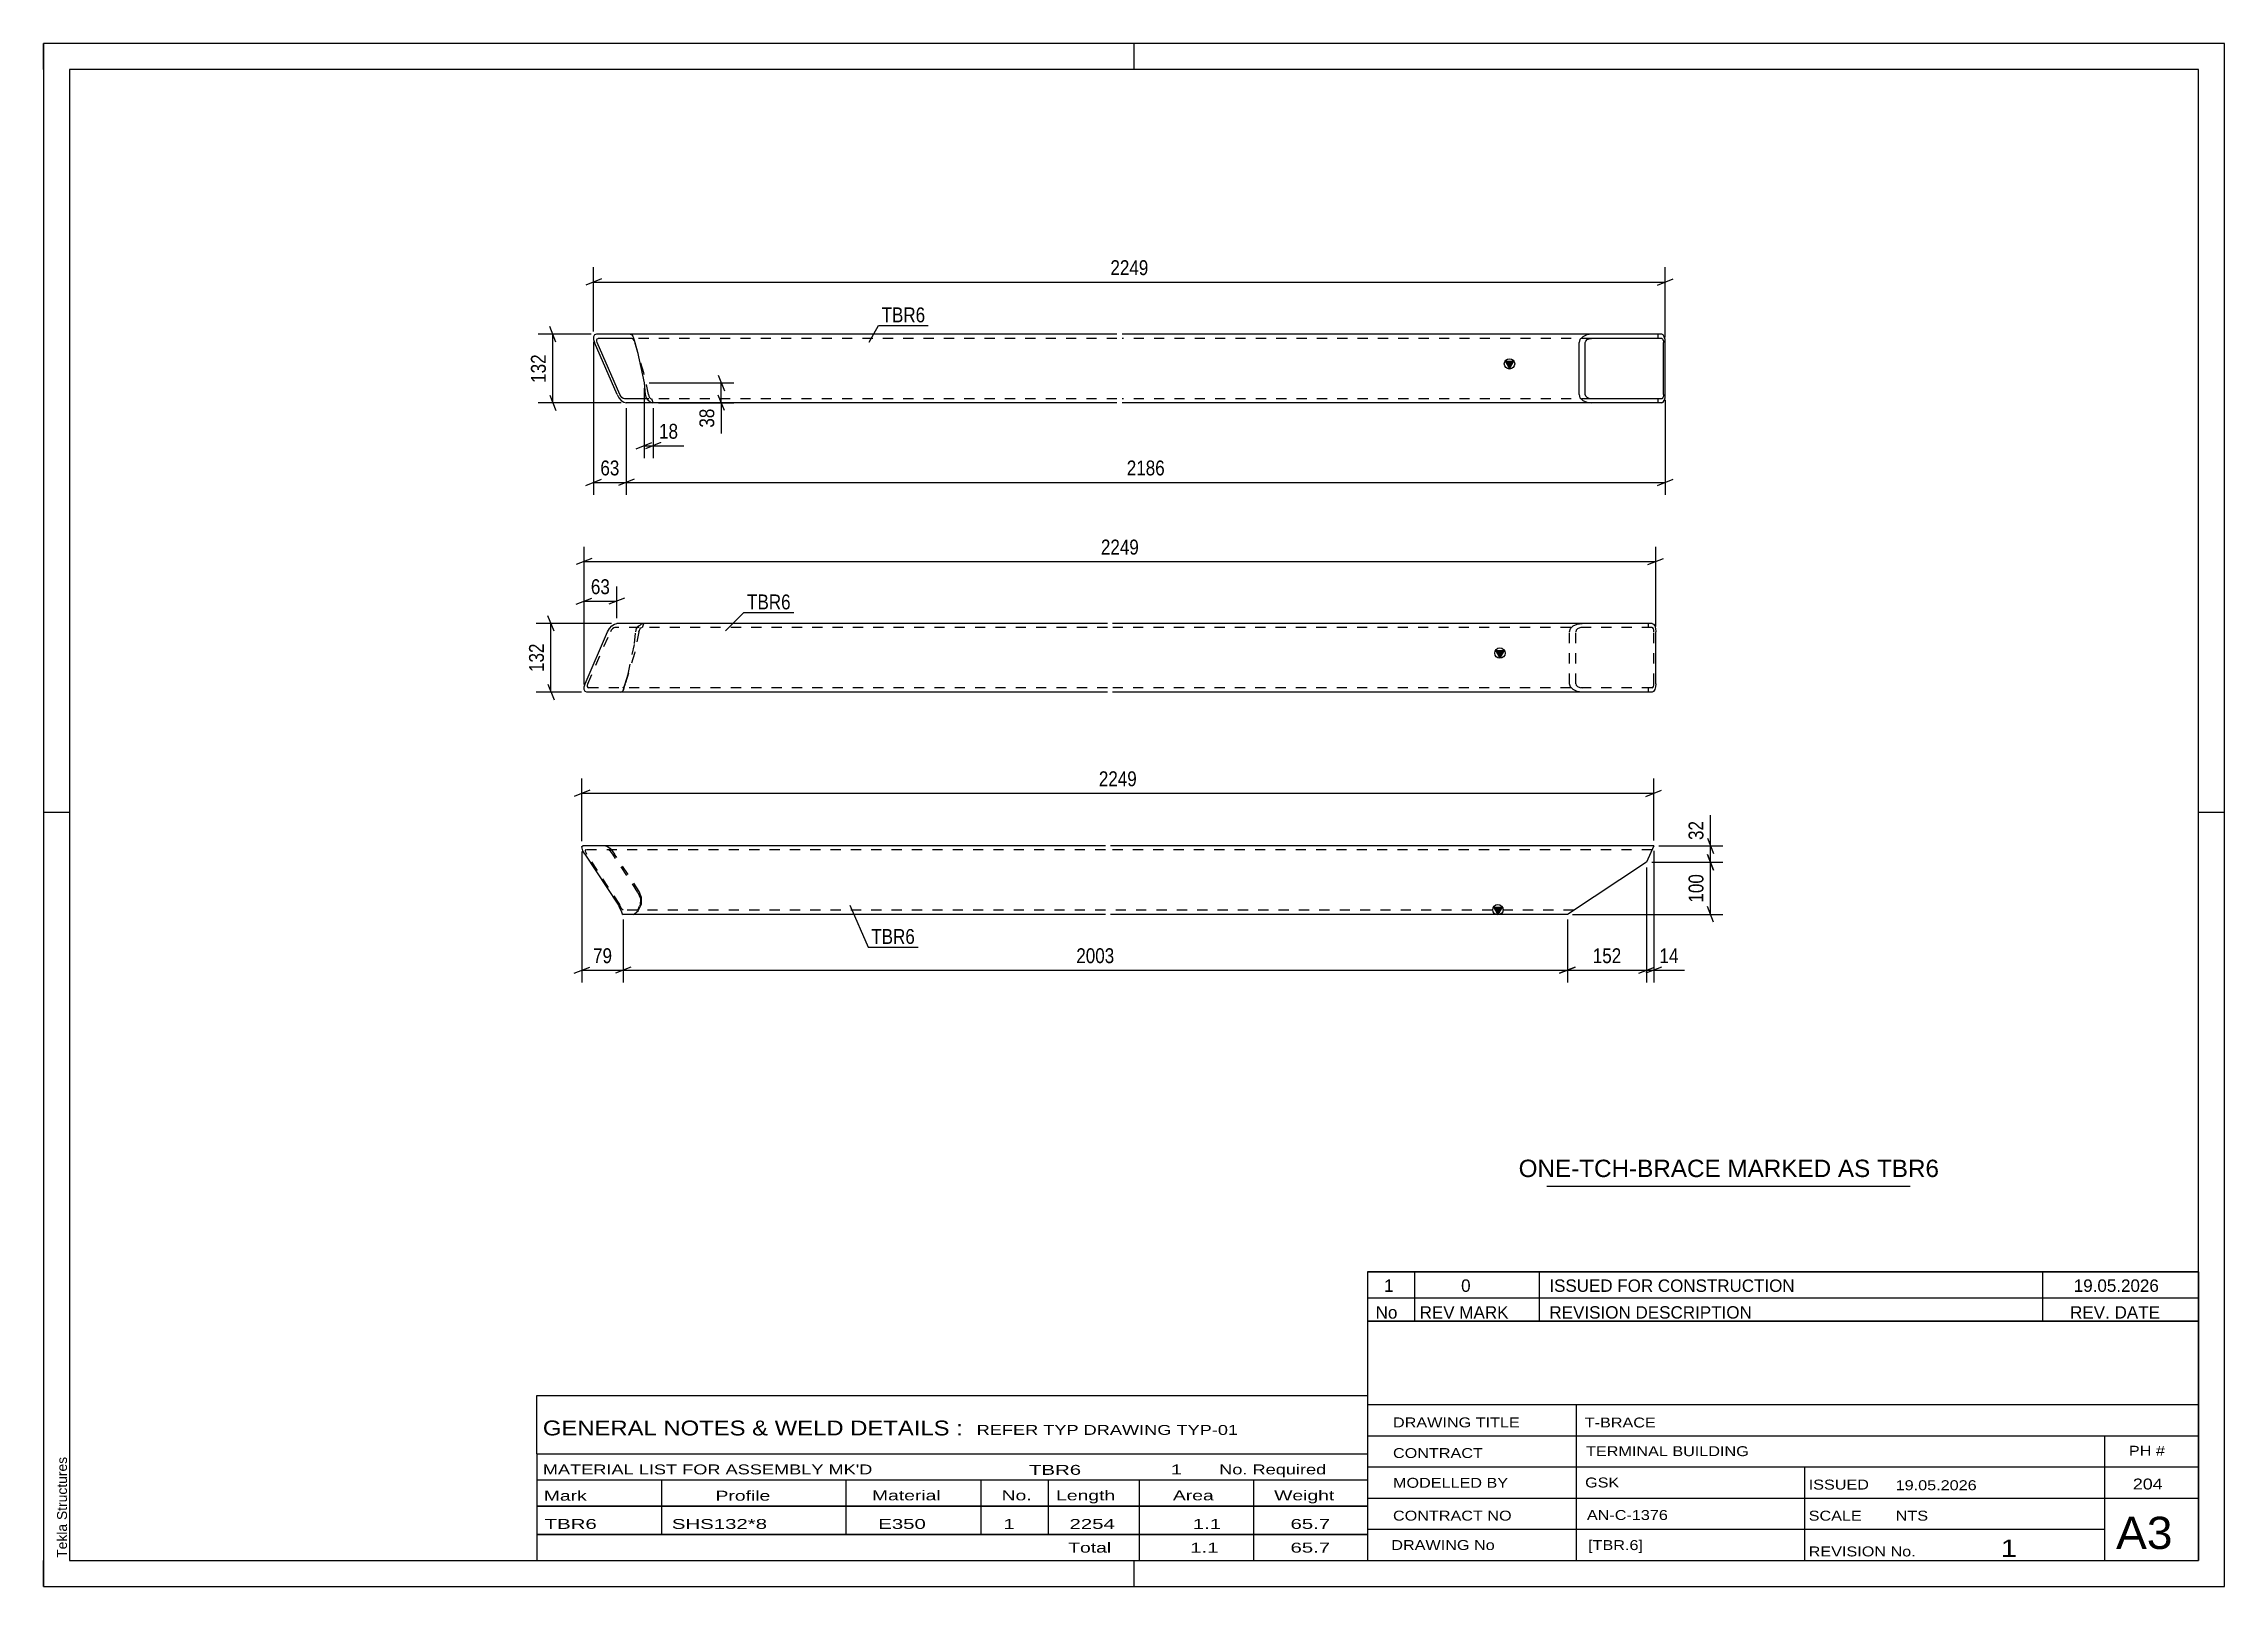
# Model space of a CAD drawing. Header units: millimetres. Extents: x 0 to 420, y 0 to 297.
import ezdxf

# ---------------------------------------------------------------- set-up
doc = ezdxf.new("R2010")
doc.units = ezdxf.units.MM
doc.linetypes.add('DXK_LINE_DOT2', pattern=[3.9198, 1.9599, -1.9599])
doc.styles.add('Arial', font='ARIAL.TTF', dxfattribs={"height": 0.2})
doc.styles.add('Arial Narrow', font='ARIALN.TTF', dxfattribs={"height": 0.2})

# ---------------------------------------------------------------- blocks, each defined once
blk = doc.blocks.new('Unknown-491738570-2503')
at = {"color": 7, "linetype": 'Continuous'}
for p, q in [((255, 51.05), (255, 5)), ((255, 51.05), (415, 51.05)), ((415, 51), (415, 5)), ((255, 35), (415, 35)), ((295.14, 35), (295.14, 5)), ((255, 29), (415, 29)), ((397, 5.05), (397, 28.9)), ((255, 23), (415, 23)), ((339.14, 23), (339.14, 5)), ((255, 17), (415, 17)), ((255, 11), (397, 11)), ((255, 5), (415, 5))]:
    blk.add_line(p, q, dxfattribs=at)
at = {"color": 7, "style": 'Arial Narrow'}
for s, height, width, p in [('DRAWING TITLE', 1.9089, 1.425378, (259.88, 30.61)), ('T-BRACE', 1.909, 1.425378, (296.81, 30.59)), ('CONTRACT', 1.909, 1.425378, (259.88, 24.71)), ('TERMINAL BUILDING', 1.9089, 1.425378, (297.06, 25.07)), ('MODELLED BY', 1.9089, 1.425378, (259.88, 18.98)), ('GSK', 1.909, 1.425378, (296.88, 19.04)), ('ISSUED', 1.909, 1.425378, (339.94, 18.64)), ('19.05.2026', 1.909, 1.425378, (356.69, 18.52)), ('CONTRACT NO', 1.9089, 1.425378, (259.88, 12.66)), ('AN-C-1376', 1.909, 1.425378, (297.23, 12.78)), ('SCALE', 1.909, 1.425378, (339.94, 12.65)), ('A3', 6.204, 1.25, (399.14, 7.2)), ('DRAWING No', 1.909, 1.425378, (259.56, 7)), ('[TBR.6]', 1.909, 1.425378, (297.46, 6.99)), ('1', 3.34, 1.5, (376.91, 5.68)), ('REVISION No.', 1.9089, 1.425378, (339.94, 5.77))]:
    blk.add_text(s, height=height, dxfattribs=dict(at, width=width)).set_placement(p)
at = {"color": 7, "linetype": 'Continuous', "style": 'Arial Narrow'}
for s, height, width, p in [('PH #', 1.909, 1.43, (401.6, 25.15)), ('204', 2.1, 1.43, (402.37, 18.65)), ('NTS', 1.909, 1.425378, (356.7, 12.65))]:
    blk.add_text(s, height=height, dxfattribs=dict(at, width=width)).set_placement(p)
blk = doc.blocks.new('Unknown-491738570-1379')
at = {"color": 5, "linetype": 'Continuous'}
for p, q in [((420, 297), (0, 297)), ((0, 297), (0, 0)), ((0, 292), (0, 297)), ((210, 292), (210, 297)), ((420, 0), (420, 297)), ((415, 292), (5, 292)), ((5, 292), (5, 5)), ((415, 5), (415, 292)), ((5, 149), (0, 149)), ((420, 149), (415, 149)), ((0, 0), (0, 5)), ((5, 5), (415, 5)), ((210, 0), (210, 5)), ((0, 0), (420, 0))]:
    blk.add_line(p, q, dxfattribs=at)
at = {"color": 174, "linetype": 'Continuous', "style": 'Arial'}
blk.add_text('Tekla Structures', height=1.9102, rotation=90, dxfattribs=at).set_placement((4.5, 5.5))
blk = doc.blocks.new('Unknown-491738570-2504')
at = {"color": 7, "linetype": 'Continuous'}
for p, q in [((95, 36.75), (255, 36.75)), ((95, 25.5), (95, 36.75)), ((255, 36.75), (255, 25.5)), ((95, 25.5), (255, 25.5)), ((95, 25.5), (95, 20.5)), ((255, 25.5), (255, 20.5)), ((95, 20.5), (255, 20.5)), ((95, 20.5), (95, 15.5)), ((119, 20.5), (119, 15.5)), ((154.5, 20.5), (154.5, 15.5)), ((180.5, 20.5), (180.5, 15.5)), ((193.5, 20.5), (193.5, 15.5)), ((211, 20.5), (211, 15.5)), ((233, 20.5), (233, 15.5)), ((255, 20.5), (255, 15.5)), ((95, 15.5), (255, 15.5)), ((95, 15.45), (95, 10.05)), ((95, 15.45), (255, 15.45)), ((119, 15.5), (119, 10)), ((154.5, 15.5), (154.5, 10)), ((180.5, 15.5), (180.5, 10)), ((193.5, 15.5), (193.5, 10)), ((211, 15.5), (211, 10)), ((233, 15.5), (233, 10)), ((255, 15.45), (255, 10.05)), ((95, 10.05), (255, 10.05)), ((95, 10), (255, 10)), ((95, 10), (95, 5)), ((211, 10), (211, 5)), ((233, 10), (233, 5)), ((255, 10), (255, 5)), ((95, 5), (255, 5))]:
    blk.add_line(p, q, dxfattribs=at)
at = {"color": 7, "style": 'Arial Narrow'}
for s, height, width, p in [('GENERAL NOTES & WELD DETAILS :', 2.8633, 1.4, (96.15, 29.06)), ('REFER TYP DRAWING TYP-01', 1.9089, 1.6, (179.7, 29.16)), ("MATERIAL LIST FOR ASSEMBLY MK'D", 1.9089, 1.6, (96.15, 21.56)), ('TBR6', 1.909, 1.794707, (189.78, 21.47)), ('1', 1.91, 1.794707, (217.08, 21.56)), ('No. Required', 1.9089, 1.6, (226.41, 21.56)), ('Mark', 1.909, 1.7, (96.34, 16.5)), ('Profile', 1.909, 1.7, (129.41, 16.5)), ('Material', 1.909, 1.7, (159.54, 16.56)), ('No.', 1.909, 1.7, (184.5, 16.56)), ('Length', 1.909, 1.7, (195, 16.56)), ('Area', 1.909, 1.7, (217.5, 16.56)), ('Weight', 1.909, 1.7, (237, 16.56))]:
    blk.add_text(s, height=height, dxfattribs=dict(at, width=width)).set_placement(p)
at = {"color": 7, "linetype": 'Continuous', "style": 'Arial Narrow'}
for s, height, width, p in [('TBR6', 1.909, 1.794707, (96.5, 11.06)), ('SHS132*8', 1.909, 1.794707, (121, 11.06)), ('E350', 1.909, 1.794707, (160.74, 11.06)), ('1', 1.91, 1.794707, (184.86, 11.06)), ('2254', 1.909, 1.794707, (197.58, 11.06)), ('1.1', 1.909, 1.794707, (221.32, 11.06)), ('65.7', 1.909, 1.794707, (240.14, 11.06)), ('Total', 1.909, 1.7, (197.33, 6.5)), ('1.1', 1.909, 1.794707, (220.83, 6.5)), ('65.7', 1.909, 1.794707, (240.14, 6.5))]:
    blk.add_text(s, height=height, dxfattribs=dict(at, width=width)).set_placement(p)
blk = doc.blocks.new('Unknown-491738570-2505')
at = {"color": 7, "linetype": 'Continuous'}
for p, q in [((255, 60.55), (415, 60.55)), ((415, 60.55), (255, 60.55)), ((255, 60.55), (255, 55.55)), ((264, 60.55), (264, 55.55)), ((288, 60.55), (288, 55.55)), ((385, 60.55), (385, 55.55)), ((415, 60.55), (415, 55.55)), ((255, 55.55), (415, 55.55)), ((255, 55.55), (255, 51.05)), ((255, 55.55), (415, 55.55)), ((264, 55.55), (264, 51.05)), ((288, 55.55), (288, 51.05)), ((385, 55.55), (385, 51.05)), ((415, 55.55), (415, 51.05)), ((415, 51.05), (255, 51.05))]:
    blk.add_line(p, q, dxfattribs=at)
at = {"color": 7, "linetype": 'Continuous', "style": 'Arial Narrow'}
for s, height, width, p in [('1', 2.39, 1.196471, (258.16, 56.7)), ('0', 2.39, 1.196471, (273, 56.7)), ('ISSUED FOR CONSTRUCTION', 2.3861, 1.196471, (290, 56.7)), ('19.05.2026', 2.386, 1.196471, (391, 56.7)), ('No', 2.386, 1.2, (256.54, 51.55)), ('REV MARK', 2.386, 1.2, (265, 51.55)), ('REVISION DESCRIPTION', 2.3861, 1.2, (290, 51.55)), ('REV. DATE', 2.386, 1.2, (390.28, 51.55))]:
    blk.add_text(s, height=height, dxfattribs=dict(at, width=width)).set_placement(p)
blk = doc.blocks.new('Unknown-491738570-2506')
at = {"color": 7, "linetype": 'Continuous'}
blk.add_line((289.5, 77.05), (359.5, 77.05), dxfattribs=at)
at = {"color": 7, "style": 'Arial'}
blk.add_text('ONE-TCH-BRACE MARKED AS TBR6', height=3.3428, dxfattribs=at).set_placement((284.08, 78.8))
blk = doc.blocks.new('Part-491738570-1251 - 1165')
at = {"linetype": 'Continuous'}
blk.add_hatch(color=2, dxfattribs=at).paths.add_polyline_path([(280.09, 129.37), (279.29, 130.77), (280.89, 130.77)])
at = {"color": 2, "linetype": 'Continuous'}
for p, q in [((103.68, 142.45), (103.87, 142.57)), ((103.69, 142.1), (103.68, 142.45)), ((103.88, 141.58), (103.69, 142.1)), ((204.48, 142.57), (103.87, 142.57)), ((104.23, 140.97), (103.88, 141.58)), ((104.23, 140.97), (110.7, 131.12)), ((310.09, 142.57), (205.48, 142.57)), ((308.72, 139.4), (293.48, 129.37)), ((310.09, 142.57), (308.72, 139.4)), ((110.7, 131.12), (110.76, 130.97)), ((110.76, 130.97), (111.05, 130.35)), ((111.05, 130.35), (111.26, 130.02)), ((280.09, 129.37), (279.29, 130.77)), ((279.29, 130.77), (280.89, 130.77)), ((280.89, 130.77), (280.09, 129.37)), ((111.26, 130.02), (111.29, 129.84)), ((111.29, 129.84), (111.44, 129.49)), ((111.44, 129.49), (111.61, 129.37)), ((204.48, 129.37), (111.61, 129.37)), ((293.48, 129.37), (205.48, 129.37))]:
    blk.add_line(p, q, dxfattribs=at)
at = {"color": 7, "linetype": 'DXK_LINE_DOT2'}
for p, q in [((104.4, 141.77), (104.3, 141.71)), ((104.3, 141.71), (104.31, 141.53)), ((104.31, 141.53), (104.4, 141.27)), ((204.48, 141.77), (104.4, 141.77)), ((104.4, 141.27), (104.58, 140.97)), ((110.95, 131.28), (104.58, 140.97)), ((108.23, 142.57), (108.57, 142.45)), ((108.57, 142.45), (109.03, 142.1)), ((108.93, 141.71), (108.75, 141.77)), ((109.15, 141.53), (108.93, 141.71)), ((109.03, 142.1), (109.52, 141.58)), ((109.4, 141.27), (109.15, 141.53)), ((109.63, 140.97), (109.4, 141.27)), ((109.52, 141.58), (109.98, 140.97)), ((114.47, 133.6), (109.63, 140.97)), ((114.72, 133.76), (109.98, 140.97)), ((309.74, 141.77), (205.48, 141.77)), ((308.72, 139.4), (308.72, 139.4)), ((308.72, 139.4), (308.72, 139.4)), ((309.74, 141.77), (309.66, 141.58)), ((111.07, 130.97), (110.95, 131.28)), ((111.21, 130.66), (111.07, 130.97)), ((111.38, 130.4), (111.21, 130.66)), ((111.55, 130.23), (111.38, 130.4)), ((111.64, 130.17), (111.55, 130.23)), ((114.26, 130.17), (114.35, 130.23)), ((114.35, 130.23), (114.49, 130.4)), ((114.47, 133.6), (114.93, 132.44)), ((114.49, 130.4), (114.64, 130.66)), ((114.49, 130.07), (114.66, 130.35)), ((114.64, 130.66), (114.79, 130.97)), ((114.66, 130.35), (114.97, 130.97)), ((115.17, 132.6), (114.72, 133.76)), ((114.88, 131.16), (114.79, 130.97)), ((114.93, 132.44), (114.88, 131.16)), ((114.97, 130.97), (115.13, 131.32)), ((115.13, 131.32), (115.17, 132.6)), ((204.48, 130.17), (111.64, 130.17)), ((113.63, 129.37), (113.82, 129.49)), ((113.82, 129.49), (114.23, 129.84)), ((114.23, 129.84), (114.49, 130.07)), ((294.69, 130.17), (205.48, 130.17))]:
    blk.add_line(p, q, dxfattribs=at)
at = {"color": 2, "linetype": 'Continuous'}
blk.add_circle((280.09, 130.27), 1, dxfattribs=at)
blk = doc.blocks.new('Part-491738570-1262 - 1261')
at = {"linetype": 'Continuous'}
blk.add_hatch(color=2, dxfattribs=at).paths.add_polyline_path([(280.48, 178.77), (279.68, 180.17), (281.28, 180.17)])
at = {"color": 2, "linetype": 'Continuous'}
for p, q in [((108.97, 184.38), (109.42, 184.9)), ((109.42, 184.9), (109.92, 185.25)), ((109.92, 185.25), (110.37, 185.37)), ((204.87, 185.37), (110.37, 185.37)), ((309.79, 185.37), (205.87, 185.37)), ((309.79, 185.37), (310.06, 185.25)), ((310.06, 185.25), (310.28, 184.9)), ((310.28, 184.9), (310.43, 184.38)), ((104.27, 173.77), (108.62, 183.77)), ((108.62, 183.77), (108.97, 184.38)), ((310.43, 184.38), (310.48, 183.77)), ((310.48, 173.77), (310.48, 183.77)), ((280.48, 178.77), (279.68, 180.17)), ((279.68, 180.17), (281.28, 180.17)), ((281.28, 180.17), (280.48, 178.77)), ((104.08, 173.16), (104.27, 173.77)), ((104.08, 172.64), (104.08, 173.16)), ((104.27, 172.29), (104.08, 172.64)), ((104.62, 172.17), (104.27, 172.29)), ((310.06, 172.29), (309.79, 172.17)), ((310.28, 172.64), (310.06, 172.29)), ((310.43, 173.16), (310.28, 172.64)), ((310.48, 173.77), (310.43, 173.16)), ((204.87, 172.17), (104.62, 172.17)), ((309.79, 172.17), (205.87, 172.17))]:
    blk.add_line(p, q, dxfattribs=at)
at = {"color": 7, "linetype": 'DXK_LINE_DOT2'}
for p, q in [((114.21, 184.38), (114.62, 184.9)), ((114.62, 184.9), (114.89, 185.06)), ((114.89, 185.06), (115.06, 185.25)), ((115.06, 185.25), (115.36, 185.37)), ((115.33, 184.57), (115.57, 185.37)), ((294.06, 184.38), (294.58, 184.9)), ((294.58, 184.9), (295.37, 185.25)), ((295.37, 185.25), (296.3, 185.37)), ((309.12, 184.57), (309.12, 185.37)), ((104.79, 173.77), (109.15, 183.77)), ((109.32, 184.08), (109.15, 183.77)), ((109.55, 184.34), (109.32, 184.08)), ((109.8, 184.51), (109.55, 184.34)), ((110.02, 184.57), (109.8, 184.51)), ((204.87, 184.57), (110.02, 184.57)), ((112.55, 175.59), (113.81, 181.53)), ((114.66, 183.77), (113.77, 179.59)), ((113.81, 181.53), (114.03, 183.77)), ((114.03, 183.77), (114.21, 184.38)), ((114.66, 183.77), (114.75, 184.08)), ((114.75, 184.08), (114.88, 184.34)), ((114.88, 184.34), (114.92, 184.38)), ((114.92, 184.38), (115.04, 184.51)), ((115.04, 184.51), (115.19, 184.57)), ((309.79, 184.57), (205.87, 184.57)), ((293.87, 183.77), (294.06, 184.38)), ((293.87, 173.77), (293.87, 183.77)), ((295.18, 184.08), (295.09, 183.77)), ((295.09, 173.77), (295.09, 183.77)), ((295.44, 184.34), (295.18, 184.08)), ((295.84, 184.51), (295.44, 184.34)), ((296.3, 184.57), (295.84, 184.51)), ((309.93, 184.51), (309.79, 184.57)), ((310.04, 184.34), (309.93, 184.51)), ((310.11, 184.08), (310.04, 184.34)), ((310.14, 183.77), (310.11, 184.08)), ((310.14, 173.77), (310.14, 183.77)), ((113.77, 179.59), (112.04, 173.77)), ((104.79, 173.77), (104.7, 173.47)), ((104.7, 173.47), (104.7, 173.21)), ((104.7, 173.21), (104.8, 173.03)), ((104.8, 173.03), (104.97, 172.97)), ((204.87, 172.97), (104.97, 172.97)), ((111.16, 172.17), (111.45, 172.29)), ((111.45, 172.29), (111.66, 172.51)), ((111.61, 173.03), (111.47, 172.97)), ((111.78, 173.21), (111.61, 173.03)), ((111.66, 172.51), (111.95, 173.47)), ((111.66, 172.51), (111.69, 172.64)), ((111.69, 172.64), (111.83, 173.16)), ((111.95, 173.47), (111.78, 173.21)), ((111.83, 173.16), (112.01, 173.77)), ((111.95, 173.47), (112.04, 173.77)), ((112.01, 173.77), (112.55, 175.59)), ((309.79, 172.97), (205.87, 172.97)), ((294.06, 173.16), (293.87, 173.77)), ((294.58, 172.64), (294.06, 173.16)), ((295.37, 172.29), (294.58, 172.64)), ((295.09, 173.77), (295.18, 173.47)), ((295.18, 173.47), (295.44, 173.21)), ((296.3, 172.17), (295.37, 172.29)), ((295.44, 173.21), (295.84, 173.03)), ((295.84, 173.03), (296.3, 172.97)), ((309.12, 172.17), (309.12, 172.97)), ((309.79, 172.97), (309.93, 173.03)), ((309.93, 173.03), (310.04, 173.21)), ((310.04, 173.21), (310.11, 173.47)), ((310.11, 173.47), (310.14, 173.77))]:
    blk.add_line(p, q, dxfattribs=at)
at = {"color": 2, "linetype": 'Continuous'}
blk.add_circle((280.48, 179.67), 1, dxfattribs=at)
blk = doc.blocks.new('Part-491738570-1666 - 1665')
at = {"linetype": 'Continuous'}
blk.add_hatch(color=2, dxfattribs=at).paths.add_polyline_path([(282.32, 234.45), (281.52, 235.85), (283.12, 235.85)])
at = {"color": 2, "linetype": 'Continuous'}
for p, q in [((106.11, 240.92), (105.92, 240.58)), ((105.92, 240.58), (105.92, 240.06)), ((105.92, 240.06), (106.1, 239.45)), ((110.46, 229.45), (106.1, 239.45)), ((106.46, 241.05), (106.11, 240.92)), ((206.71, 241.05), (106.46, 241.05)), ((106.53, 239.75), (106.54, 240.01)), ((106.63, 239.45), (106.53, 239.75)), ((106.54, 240.01), (106.63, 240.19)), ((106.63, 240.19), (106.81, 240.25)), ((110.98, 229.45), (106.63, 239.45)), ((113.3, 240.25), (106.81, 240.25)), ((112.99, 241.05), (113.28, 240.92)), ((113.28, 240.92), (113.49, 240.7)), ((113.44, 240.19), (113.3, 240.25)), ((113.61, 240.01), (113.44, 240.19)), ((113.49, 240.7), (113.53, 240.58)), ((113.53, 240.58), (113.67, 240.06)), ((113.73, 239.83), (113.61, 240.01)), ((113.67, 240.06), (113.84, 239.45)), ((113.84, 239.45), (114.39, 237.62)), ((311.63, 241.05), (207.71, 241.05)), ((295.89, 240.06), (295.71, 239.45)), ((295.71, 229.45), (295.71, 239.45)), ((296.42, 240.58), (295.89, 240.06)), ((297.21, 240.92), (296.42, 240.58)), ((296.92, 239.45), (297.02, 239.75)), ((296.92, 229.45), (296.92, 239.45)), ((297.02, 239.75), (297.28, 240.01)), ((298.14, 241.05), (297.21, 240.92)), ((297.28, 240.01), (297.67, 240.19)), ((297.67, 240.19), (298.14, 240.25)), ((310.95, 240.25), (298.14, 240.25)), ((310.95, 240.25), (310.95, 241.05)), ((311.63, 240.25), (310.95, 240.25)), ((311.89, 240.92), (311.63, 241.05)), ((311.63, 240.25), (311.76, 240.19)), ((311.76, 240.19), (311.87, 240.01)), ((311.87, 240.01), (311.95, 239.75)), ((312.12, 240.58), (311.89, 240.92)), ((311.95, 239.75), (311.97, 239.45)), ((311.97, 229.45), (311.97, 239.45)), ((312.27, 240.06), (312.12, 240.58)), ((312.32, 239.45), (312.27, 240.06)), ((312.32, 229.45), (312.32, 239.45)), ((114.39, 237.62), (115.65, 231.69)), ((282.32, 234.45), (281.52, 235.85)), ((281.52, 235.85), (283.12, 235.85)), ((283.12, 235.85), (282.32, 234.45)), ((115.65, 231.69), (115.86, 229.45)), ((110.46, 229.45), (110.81, 228.83)), ((110.81, 228.83), (111.26, 228.32)), ((111.16, 229.14), (110.98, 229.45)), ((111.39, 228.88), (111.16, 229.14)), ((111.26, 228.32), (111.75, 227.97)), ((111.63, 228.71), (111.39, 228.88)), ((111.86, 228.65), (111.63, 228.71)), ((111.75, 227.97), (112.21, 227.85)), ((116.2, 228.65), (111.86, 228.65)), ((117.2, 227.85), (112.21, 227.85)), ((115.86, 229.45), (116.05, 228.83)), ((116.05, 228.83), (116.46, 228.32)), ((116.46, 228.32), (116.72, 228.16)), ((116.72, 228.16), (116.89, 227.97)), ((116.89, 227.97), (117.2, 227.85)), ((206.71, 227.85), (117.2, 227.85)), ((310.95, 227.85), (207.71, 227.85)), ((295.71, 229.45), (295.89, 228.83)), ((295.89, 228.83), (296.42, 228.32)), ((296.42, 228.32), (297.21, 227.97)), ((297.02, 229.14), (296.92, 229.45)), ((297.28, 228.88), (297.02, 229.14)), ((297.21, 227.97), (298.14, 227.85)), ((297.67, 228.71), (297.28, 228.88)), ((298.14, 228.65), (297.67, 228.71)), ((311.63, 228.65), (298.14, 228.65)), ((310.95, 227.85), (310.95, 228.65)), ((311.63, 227.85), (310.95, 227.85)), ((311.76, 228.71), (311.63, 228.65)), ((311.63, 227.85), (311.89, 227.97)), ((311.87, 228.88), (311.76, 228.71)), ((311.95, 229.14), (311.87, 228.88)), ((311.89, 227.97), (312.12, 228.32)), ((311.97, 229.45), (311.95, 229.14)), ((312.12, 228.32), (312.27, 228.83)), ((312.27, 228.83), (312.32, 229.45))]:
    blk.add_line(p, q, dxfattribs=at)
at = {"color": 7, "linetype": 'DXK_LINE_DOT2'}
for p, q in [((206.71, 240.25), (113.3, 240.25)), ((113.49, 240.7), (113.78, 239.75)), ((113.78, 239.75), (113.73, 239.83)), ((113.78, 239.75), (113.87, 239.45)), ((115.6, 233.62), (113.87, 239.45)), ((298.14, 240.25), (207.71, 240.25)), ((116.49, 229.45), (115.6, 233.62)), ((206.71, 228.65), (116.2, 228.65)), ((116.49, 229.45), (116.58, 229.14)), ((116.58, 229.14), (116.72, 228.88)), ((116.72, 228.88), (116.87, 228.71)), ((116.87, 228.71), (117.03, 228.65)), ((117.4, 227.85), (117.16, 228.65)), ((298.14, 228.65), (207.71, 228.65))]:
    blk.add_line(p, q, dxfattribs=at)
at = {"color": 2, "linetype": 'Continuous'}
blk.add_circle((282.32, 235.35), 1, dxfattribs=at)
blk = doc.blocks.new('StraightDimension-491738570-2167 - 1165')
at = {"color": 7, "linetype": 'Continuous'}
for p, q in [((308.72, 138.4), (308.72, 116.23)), ((293.48, 128.37), (293.48, 116.23)), ((294.98, 119.23), (291.98, 118.03)), ((293.48, 118.63), (308.72, 118.63)), ((307.22, 118.03), (310.22, 119.23))]:
    blk.add_line(p, q, dxfattribs=at)
at = {"color": 0}
blk.add_wipeout([(304.44, 119.38), (304.44, 123.58), (297.76, 123.58), (297.76, 119.38)], dxfattribs=at)
at = {"color": 3, "style": 'Arial Narrow'}
blk.add_text('152', height=2.863, dxfattribs=at).set_placement((298.36, 119.98))
blk = doc.blocks.new('StraightDimension-491738570-2169 - 1165')
at = {"color": 7, "linetype": 'Continuous'}
for p, q in [((103.68, 141.45), (103.68, 116.23)), ((111.61, 128.37), (111.61, 116.23)), ((102.18, 118.03), (105.18, 119.23)), ((103.68, 118.63), (111.61, 118.63)), ((113.11, 119.23), (110.11, 118.03))]:
    blk.add_line(p, q, dxfattribs=at)
at = {"color": 0}
blk.add_wipeout([(110.08, 119.38), (110.08, 123.58), (105.22, 123.58), (105.22, 119.38)], dxfattribs=at)
at = {"color": 3, "style": 'Arial Narrow'}
blk.add_text('79', height=2.863, dxfattribs=at).set_placement((105.82, 119.98))
blk = doc.blocks.new('StraightDimension-491738570-2168 - 1165')
at = {"color": 7, "linetype": 'Continuous'}
for p, q in [((111.61, 128.37), (111.61, 116.23)), ((293.48, 128.37), (293.48, 116.23)), ((113.11, 119.23), (110.11, 118.03)), ((111.61, 118.63), (293.48, 118.63)), ((291.98, 118.03), (294.98, 119.23))]:
    blk.add_line(p, q, dxfattribs=at)
at = {"color": 0}
blk.add_wipeout([(206.8, 119.38), (206.8, 123.58), (198.29, 123.58), (198.29, 119.38)], dxfattribs=at)
at = {"color": 3, "style": 'Arial Narrow'}
blk.add_text('2003', height=2.863, dxfattribs=at).set_placement((198.89, 119.98))
blk = doc.blocks.new('StraightDimension-491738570-1298 - 1165')
at = {"color": 7, "linetype": 'Continuous'}
for p, q in [((103.68, 143.45), (103.68, 155.54)), ((310.09, 143.57), (310.09, 155.54)), ((105.18, 153.29), (102.18, 152.09)), ((103.68, 152.69), (310.09, 152.69)), ((308.59, 152.09), (311.59, 153.29))]:
    blk.add_line(p, q, dxfattribs=at)
at = {"color": 0}
blk.add_wipeout([(211.14, 153.44), (211.14, 157.64), (202.63, 157.64), (202.63, 153.44)], dxfattribs=at)
at = {"color": 3, "style": 'Arial Narrow'}
blk.add_text('2249', height=2.863, dxfattribs=at).set_placement((203.23, 154.04))
blk = doc.blocks.new('StraightDimension-491738570-2166 - 1165')
at = {"color": 7, "linetype": 'Continuous'}
for p, q in [((310.09, 141.57), (310.09, 116.23)), ((308.72, 138.4), (308.72, 116.23)), ((307.22, 118.03), (310.22, 119.23)), ((311.59, 119.23), (308.59, 118.03)), ((308.72, 118.63), (310.09, 118.63))]:
    blk.add_line(p, q, dxfattribs=at)
at = {"color": 0}
blk.add_wipeout([(315.47, 119.38), (315.47, 123.58), (310.61, 123.58), (310.61, 119.38)], dxfattribs=at)
at = {"color": 7, "linetype": 'Continuous'}
blk.add_line((310.09, 118.63), (316, 118.63), dxfattribs=at)
blk.add_line((310.09, 118.63), (316, 118.63), dxfattribs=at)
at = {"color": 3, "style": 'Arial Narrow'}
blk.add_text('14', height=2.863, dxfattribs=at).set_placement((311.21, 119.98))
blk = doc.blocks.new('StraightDimension-491738570-2225 - 1165')
at = {"color": 7, "linetype": 'Continuous'}
for p, q in [((320.42, 144.07), (321.62, 141.07)), ((309.72, 139.4), (323.42, 139.4)), ((311.09, 142.57), (323.42, 142.57)), ((321.62, 137.9), (320.42, 140.9)), ((321.02, 139.4), (321.02, 142.57))]:
    blk.add_line(p, q, dxfattribs=at)
at = {"color": 0}
blk.add_wipeout([(320.27, 147.95), (316.07, 147.95), (316.07, 143.09), (320.27, 143.09)], dxfattribs=at)
at = {"color": 7, "linetype": 'Continuous'}
blk.add_line((321.02, 142.57), (321.02, 148.47), dxfattribs=at)
blk.add_line((321.02, 142.57), (321.02, 148.47), dxfattribs=at)
at = {"color": 3, "style": 'Arial Narrow'}
blk.add_text('32', height=2.863, rotation=90.0002, dxfattribs=at).set_placement((319.67, 143.69))
blk = doc.blocks.new('StraightDimension-491738570-2226 - 1165')
at = {"color": 7, "linetype": 'Continuous'}
for p, q in [((309.72, 139.4), (323.42, 139.4)), ((320.42, 140.9), (321.62, 137.9)), ((321.02, 129.37), (321.02, 139.4)), ((321.62, 127.87), (320.42, 130.87)), ((294.48, 129.37), (323.42, 129.37))]:
    blk.add_line(p, q, dxfattribs=at)
at = {"color": 0}
blk.add_wipeout([(320.27, 137.72), (316.07, 137.72), (316.07, 131.04), (320.27, 131.04)], dxfattribs=at)
at = {"color": 3, "style": 'Arial Narrow'}
blk.add_text('100', height=2.863, rotation=90.0002, dxfattribs=at).set_placement((319.67, 131.64))
blk = doc.blocks.new('StraightDimension-491738570-1625 - 1261')
at = {"color": 7, "linetype": 'Continuous'}
for p, q in [((105.58, 197.9), (102.58, 196.7)), ((104.08, 173.64), (104.08, 200.15)), ((308.98, 196.7), (311.98, 197.9)), ((310.48, 184.77), (310.48, 200.15)), ((104.08, 197.3), (310.48, 197.3))]:
    blk.add_line(p, q, dxfattribs=at)
at = {"color": 0}
blk.add_wipeout([(211.54, 198.05), (211.54, 202.25), (203.03, 202.25), (203.03, 198.05)], dxfattribs=at)
at = {"color": 3, "style": 'Arial Narrow'}
blk.add_text('2249', height=2.863, dxfattribs=at).set_placement((203.63, 198.65))
blk = doc.blocks.new('StraightDimension-491738570-2112 - 1261')
at = {"color": 7, "linetype": 'Continuous'}
for p, q in [((109.37, 185.37), (94.85, 185.37)), ((98.3, 183.87), (97.1, 186.87)), ((97.7, 172.17), (97.7, 185.37)), ((97.1, 173.67), (98.3, 170.67)), ((103.62, 172.17), (94.85, 172.17))]:
    blk.add_line(p, q, dxfattribs=at)
at = {"color": 0}
blk.add_wipeout([(96.95, 182.11), (92.75, 182.11), (92.75, 175.43), (96.95, 175.43)], dxfattribs=at)
at = {"color": 3, "style": 'Arial Narrow'}
blk.add_text('132', height=2.863, rotation=90.0002, dxfattribs=at).set_placement((96.35, 176.03))
blk = doc.blocks.new('StraightDimension-491738570-2123 - 1261')
at = {"color": 7, "linetype": 'Continuous'}
for p, q in [((102.58, 189.07), (105.58, 190.27)), ((104.08, 173.64), (104.08, 192.52)), ((104.08, 189.67), (110.37, 189.67)), ((111.87, 190.27), (108.87, 189.07)), ((110.37, 186.37), (110.37, 192.52))]:
    blk.add_line(p, q, dxfattribs=at)
at = {"color": 0}
blk.add_wipeout([(109.66, 190.42), (109.66, 194.62), (104.8, 194.62), (104.8, 190.42)], dxfattribs=at)
at = {"color": 3, "style": 'Arial Narrow'}
blk.add_text('63', height=2.863, dxfattribs=at).set_placement((105.4, 191.02))
blk = doc.blocks.new('StraightDimension-491738570-1695 - 1665')
at = {"color": 7, "linetype": 'Continuous'}
for p, q in [((105.92, 241.58), (105.92, 253.94)), ((312.32, 240.45), (312.32, 253.94)), ((107.42, 251.69), (104.42, 250.49)), ((105.92, 251.09), (312.32, 251.09)), ((310.82, 250.49), (313.82, 251.69))]:
    blk.add_line(p, q, dxfattribs=at)
at = {"color": 0}
blk.add_wipeout([(213.37, 251.84), (213.37, 256.04), (204.86, 256.04), (204.86, 251.84)], dxfattribs=at)
at = {"color": 3, "style": 'Arial Narrow'}
blk.add_text('2249', height=2.863, dxfattribs=at).set_placement((205.46, 252.44))
blk = doc.blocks.new('StraightDimension-491738570-1704 - 1665')
at = {"color": 7, "linetype": 'Continuous'}
for p, q in [((105.46, 241.05), (95.22, 241.05)), ((98.67, 239.55), (97.47, 242.55)), ((98.07, 227.85), (98.07, 241.05)), ((111.21, 227.85), (95.22, 227.85)), ((97.47, 229.35), (98.67, 226.35))]:
    blk.add_line(p, q, dxfattribs=at)
at = {"color": 0}
blk.add_wipeout([(97.32, 237.79), (93.12, 237.79), (93.12, 231.1), (97.32, 231.1)], dxfattribs=at)
at = {"color": 3, "style": 'Arial Narrow'}
blk.add_text('132', height=2.863, rotation=90.0002, dxfattribs=at).set_placement((96.72, 231.7))
blk = doc.blocks.new('StraightDimension-491738570-1749 - 1665')
at = {"color": 7, "linetype": 'Continuous'}
for p, q in [((115.65, 230.69), (115.65, 217.19)), ((117.4, 226.85), (117.4, 217.19)), ((114.15, 218.99), (117.15, 220.19)), ((115.65, 219.59), (117.4, 219.59)), ((118.9, 220.19), (115.9, 218.99))]:
    blk.add_line(p, q, dxfattribs=at)
at = {"color": 0}
blk.add_wipeout([(122.79, 220.34), (122.79, 224.54), (117.93, 224.54), (117.93, 220.34)], dxfattribs=at)
at = {"color": 7, "linetype": 'Continuous'}
blk.add_line((117.4, 219.59), (123.31, 219.59), dxfattribs=at)
blk.add_line((117.4, 219.59), (123.31, 219.59), dxfattribs=at)
at = {"color": 3, "style": 'Arial Narrow'}
blk.add_text('18', height=2.863, dxfattribs=at).set_placement((118.53, 220.94))
blk = doc.blocks.new('StraightDimension-491738570-1752 - 1665')
at = {"color": 7, "linetype": 'Continuous'}
for p, q in [((116.65, 231.69), (132.91, 231.69)), ((129.91, 233.19), (131.11, 230.19)), ((130.51, 227.85), (130.51, 231.69)), ((118.4, 227.85), (132.91, 227.85)), ((131.11, 226.35), (129.91, 229.35))]:
    blk.add_line(p, q, dxfattribs=at)
at = {"color": 0}
blk.add_wipeout([(129.76, 227.32), (125.56, 227.32), (125.56, 222.47), (129.76, 222.47)], dxfattribs=at)
at = {"color": 7, "linetype": 'Continuous'}
blk.add_line((130.51, 227.85), (130.51, 221.94), dxfattribs=at)
blk.add_line((130.51, 227.85), (130.51, 221.94), dxfattribs=at)
at = {"color": 3, "style": 'Arial Narrow'}
blk.add_text('38', height=2.863, rotation=90.0002, dxfattribs=at).set_placement((129.16, 223.07))
blk = doc.blocks.new('StraightDimension-491738570-2095 - 1665')
at = {"color": 7, "linetype": 'Continuous'}
for p, q in [((112.21, 226.85), (112.21, 210.13)), ((312.32, 228.45), (312.32, 210.13)), ((113.71, 213.13), (110.71, 211.93)), ((112.21, 212.53), (312.32, 212.53)), ((310.82, 211.93), (313.82, 213.13))]:
    blk.add_line(p, q, dxfattribs=at)
at = {"color": 0}
blk.add_wipeout([(216.52, 213.28), (216.52, 217.48), (208.01, 217.48), (208.01, 213.28)], dxfattribs=at)
at = {"color": 3, "style": 'Arial Narrow'}
blk.add_text('2186', height=2.863, dxfattribs=at).set_placement((208.61, 213.88))
blk = doc.blocks.new('StraightDimension-491738570-2096 - 1665')
at = {"color": 7, "linetype": 'Continuous'}
for p, q in [((105.92, 239.58), (105.92, 210.13)), ((112.21, 226.85), (112.21, 210.13)), ((104.42, 211.93), (107.42, 213.13)), ((105.92, 212.53), (112.21, 212.53)), ((113.71, 213.13), (110.71, 211.93))]:
    blk.add_line(p, q, dxfattribs=at)
at = {"color": 0}
blk.add_wipeout([(111.49, 213.28), (111.49, 217.48), (106.63, 217.48), (106.63, 213.28)], dxfattribs=at)
at = {"color": 3, "style": 'Arial Narrow'}
blk.add_text('63', height=2.863, dxfattribs=at).set_placement((107.23, 213.88))
blk = doc.blocks.new('Mark-491738570-1302 - 1165')
at = {"color": 0}
blk.add_wipeout([(167.8, 123.68), (167.8, 126.68), (159.4, 126.68), (159.4, 123.68)], dxfattribs=at)
blk.add_wipeout([(167.8, 123.68), (167.8, 126.68), (159.4, 126.68), (159.4, 123.68)], dxfattribs=at)
at = {"color": 30, "linetype": 'Continuous'}
for p, q in [((155.28, 131.13), (158.8, 123.08)), ((158.8, 123.08), (168.4, 123.08))]:
    blk.add_line(p, q, dxfattribs=at)
at = {"color": 3, "style": 'Arial Narrow'}
blk.add_text('TBR6', height=2.863, dxfattribs=at).set_placement((159.4, 123.68))
blk = doc.blocks.new('Mark-491738570-2253 - 1261')
at = {"color": 0}
blk.add_wipeout([(143.88, 188.09), (143.88, 191.09), (135.48, 191.09), (135.48, 188.09)], dxfattribs=at)
blk.add_wipeout([(143.88, 188.09), (143.88, 191.09), (135.48, 191.09), (135.48, 188.09)], dxfattribs=at)
at = {"color": 30, "linetype": 'Continuous'}
for p, q in [((131.34, 183.95), (134.88, 187.49)), ((134.88, 187.49), (144.48, 187.49))]:
    blk.add_line(p, q, dxfattribs=at)
at = {"color": 3, "style": 'Arial Narrow'}
blk.add_text('TBR6', height=2.863, dxfattribs=at).set_placement((135.48, 188.09))
blk = doc.blocks.new('Mark-491738570-2258 - 1665')
at = {"color": 0}
blk.add_wipeout([(169.79, 243.35), (169.79, 246.35), (161.39, 246.35), (161.39, 243.35)], dxfattribs=at)
blk.add_wipeout([(169.79, 243.35), (169.79, 246.35), (161.39, 246.35), (161.39, 243.35)], dxfattribs=at)
at = {"color": 30, "linetype": 'Continuous'}
for p, q in [((158.98, 239.52), (160.79, 242.75)), ((160.79, 242.75), (170.39, 242.75))]:
    blk.add_line(p, q, dxfattribs=at)
at = {"color": 3, "style": 'Arial Narrow'}
blk.add_text('TBR6', height=2.863, dxfattribs=at).set_placement((161.39, 243.35))

msp = doc.modelspace()

# ---------------------------------------------------------------- block references
for name in ['Unknown-491738570-1379', 'Part-491738570-1666 - 1665', 'Part-491738570-1262 - 1261', 'Part-491738570-1251 - 1165', 'Unknown-491738570-2506', 'Unknown-491738570-2505', 'Unknown-491738570-2503', 'Unknown-491738570-2504']:
    msp.add_blockref(name, (0, 0))

# ---------------------------------------------------------------- next in the draw order: block references
for name in ['StraightDimension-491738570-1695 - 1665', 'StraightDimension-491738570-1749 - 1665', 'StraightDimension-491738570-1625 - 1261', 'StraightDimension-491738570-2169 - 1165', 'StraightDimension-491738570-2167 - 1165']:
    msp.add_blockref(name, (0, 0))

# ---------------------------------------------------------------- next in the draw order: block references
for name in ['Mark-491738570-2258 - 1665', 'StraightDimension-491738570-1704 - 1665', 'StraightDimension-491738570-1752 - 1665', 'Mark-491738570-2253 - 1261', 'StraightDimension-491738570-2112 - 1261', 'StraightDimension-491738570-1298 - 1165', 'StraightDimension-491738570-2168 - 1165']:
    msp.add_blockref(name, (0, 0))

# ---------------------------------------------------------------- next in the draw order: block references
for name in ['StraightDimension-491738570-2095 - 1665', 'StraightDimension-491738570-2123 - 1261', 'StraightDimension-491738570-2166 - 1165', 'Mark-491738570-1302 - 1165']:
    msp.add_blockref(name, (0, 0))

# ---------------------------------------------------------------- next in the draw order: block references
for name in ['StraightDimension-491738570-2096 - 1665', 'StraightDimension-491738570-2225 - 1165']:
    msp.add_blockref(name, (0, 0))

# ---------------------------------------------------------------- next in the draw order: block references
msp.add_blockref('StraightDimension-491738570-2226 - 1165', (0, 0))

doc.saveas('drawing.dxf')
